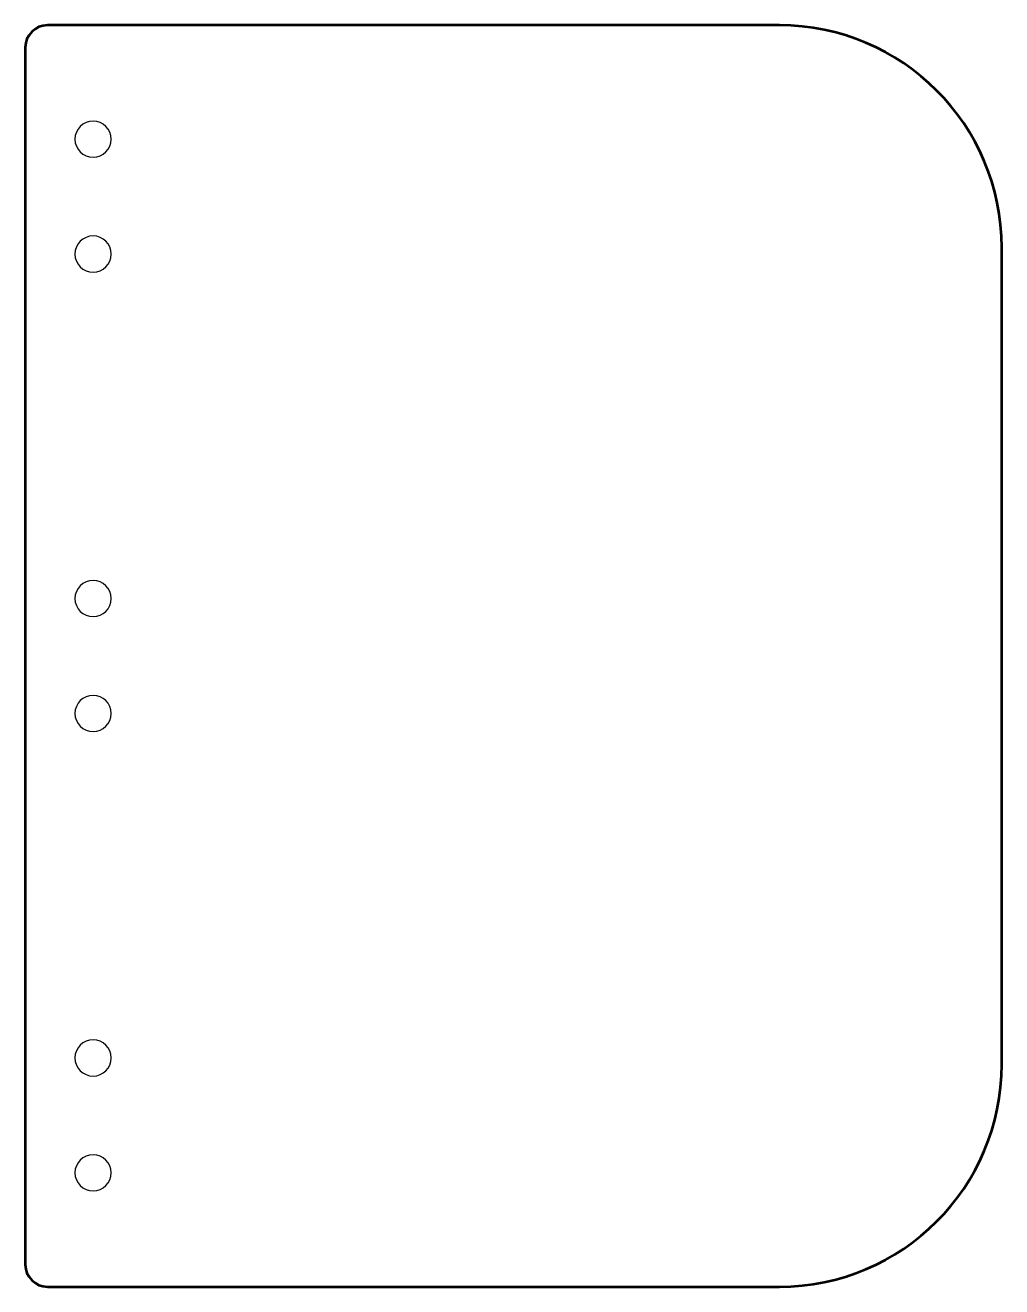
# Model space of a CAD drawing. Header units: inches. Extents: x 0 to 216, y -279 to 0.
import ezdxf

# ---------------------------------------------------------------- set-up
doc = ezdxf.new("R2010")
doc.units = ezdxf.units.IN
doc.header["$MEASUREMENT"] = 0
doc.layers.add('Layer 1', color=7, linetype='Continuous')

# ---------------------------------------------------------------- blocks, each defined once
blk = doc.blocks.new('block 5')
at = {"layer": 'Layer 1', "color": 7, "lineweight": 25, "true_color": 0xffffff}
blk.add_open_spline([(15, -21.2), (17.21, -21.2), (19, -22.99), (19, -25.2), (19, -27.41), (17.21, -29.2), (15, -29.2), (12.79, -29.2), (11, -27.41), (11, -25.2), (11, -22.99), (12.79, -21.2), (15, -21.2), (15, -21.2), (15, -21.2), (15, -21.2)], degree=3, knots=[0, 0, 0, 0, 1, 1, 1, 2, 2, 2, 3, 3, 3, 4, 4, 4, 5, 5, 5, 5], dxfattribs=at)
blk = doc.blocks.new('block 6')
at = {"layer": 'Layer 1', "color": 7, "lineweight": 25, "true_color": 0xffffff}
blk.add_open_spline([(15, -122.8), (17.21, -122.8), (19, -124.59), (19, -126.8), (19, -129.01), (17.21, -130.8), (15, -130.8), (12.79, -130.8), (11, -129.01), (11, -126.8), (11, -124.59), (12.79, -122.8), (15, -122.8), (15, -122.8), (15, -122.8), (15, -122.8)], degree=3, knots=[0, 0, 0, 0, 1, 1, 1, 2, 2, 2, 3, 3, 3, 4, 4, 4, 5, 5, 5, 5], dxfattribs=at)
blk = doc.blocks.new('block 7')
at = {"layer": 'Layer 1', "color": 7, "lineweight": 25, "true_color": 0xffffff}
blk.add_open_spline([(15, -224.4), (17.21, -224.4), (19, -226.19), (19, -228.4), (19, -230.61), (17.21, -232.4), (15, -232.4), (12.79, -232.4), (11, -230.61), (11, -228.4), (11, -226.19), (12.79, -224.4), (15, -224.4), (15, -224.4), (15, -224.4), (15, -224.4)], degree=3, knots=[0, 0, 0, 0, 1, 1, 1, 2, 2, 2, 3, 3, 3, 4, 4, 4, 5, 5, 5, 5], dxfattribs=at)
blk = doc.blocks.new('block 4')
at = {"layer": 'Layer 1'}
for name in ['block 5', 'block 6', 'block 7']:
    blk.add_blockref(name, (0, 0), dxfattribs=at)
blk = doc.blocks.new('block 3')
at = {"layer": 'Layer 1'}
blk.add_blockref('block 4', (0, 0), dxfattribs=at)
blk = doc.blocks.new('block 10')
at = {"layer": 'Layer 1', "color": 7, "lineweight": 25, "true_color": 0xffffff}
blk.add_open_spline([(15, -46.6), (17.21, -46.6), (19, -48.39), (19, -50.6), (19, -52.81), (17.21, -54.6), (15, -54.6), (12.79, -54.6), (11, -52.81), (11, -50.6), (11, -48.39), (12.79, -46.6), (15, -46.6), (15, -46.6), (15, -46.6), (15, -46.6)], degree=3, knots=[0, 0, 0, 0, 1, 1, 1, 2, 2, 2, 3, 3, 3, 4, 4, 4, 5, 5, 5, 5], dxfattribs=at)
blk = doc.blocks.new('block 11')
at = {"layer": 'Layer 1', "color": 7, "lineweight": 25, "true_color": 0xffffff}
blk.add_open_spline([(15, -148.2), (17.21, -148.2), (19, -149.99), (19, -152.2), (19, -154.41), (17.21, -156.2), (15, -156.2), (12.79, -156.2), (11, -154.41), (11, -152.2), (11, -149.99), (12.79, -148.2), (15, -148.2), (15, -148.2), (15, -148.2), (15, -148.2)], degree=3, knots=[0, 0, 0, 0, 1, 1, 1, 2, 2, 2, 3, 3, 3, 4, 4, 4, 5, 5, 5, 5], dxfattribs=at)
blk = doc.blocks.new('block 12')
at = {"layer": 'Layer 1', "color": 7, "lineweight": 25, "true_color": 0xffffff}
blk.add_open_spline([(15, -249.8), (17.21, -249.8), (19, -251.59), (19, -253.8), (19, -256.01), (17.21, -257.8), (15, -257.8), (12.79, -257.8), (11, -256.01), (11, -253.8), (11, -251.59), (12.79, -249.8), (15, -249.8), (15, -249.8), (15, -249.8), (15, -249.8)], degree=3, knots=[0, 0, 0, 0, 1, 1, 1, 2, 2, 2, 3, 3, 3, 4, 4, 4, 5, 5, 5, 5], dxfattribs=at)
blk = doc.blocks.new('block 9')
at = {"layer": 'Layer 1'}
for name in ['block 10', 'block 11', 'block 12']:
    blk.add_blockref(name, (0, 0), dxfattribs=at)
blk = doc.blocks.new('block 8')
at = {"layer": 'Layer 1'}
blk.add_blockref('block 9', (0, 0), dxfattribs=at)
blk = doc.blocks.new('block 2')
at = {"layer": 'Layer 1'}
for name in ['block 3', 'block 8']:
    blk.add_blockref(name, (0, 0), dxfattribs=at)

msp = doc.modelspace()

# ---------------------------------------------------------------- linework, layer by layer
at = {"layer": 'Layer 1', "color": 7, "lineweight": 53, "true_color": 0xffffff}
msp.add_open_spline([(166.82, -279), (166.82, -279), (4.92, -279), (4.92, -279), (2.2, -279), (0, -276.8), (0, -274.08), (0, -274.08), (0, -4.92), (0, -4.92), (0, -2.2), (2.2, 0), (4.92, 0), (4.92, 0), (166.82, 0), (166.82, 0), (193.98, 0), (216, -22.02), (216, -49.18), (216, -49.18), (216, -229.82), (216, -229.82), (216, -256.98), (193.98, -279), (166.82, -279)], degree=3, knots=[0, 0, 0, 0, 1, 1, 1, 2, 2, 2, 3, 3, 3, 4, 4, 4, 5, 5, 5, 6, 6, 6, 7, 7, 7, 8, 8, 8, 8], dxfattribs=at)

# ---------------------------------------------------------------- block references
at = {"layer": 'Layer 1'}
msp.add_blockref('block 2', (0, 0), dxfattribs=at)

doc.saveas('drawing.dxf')
